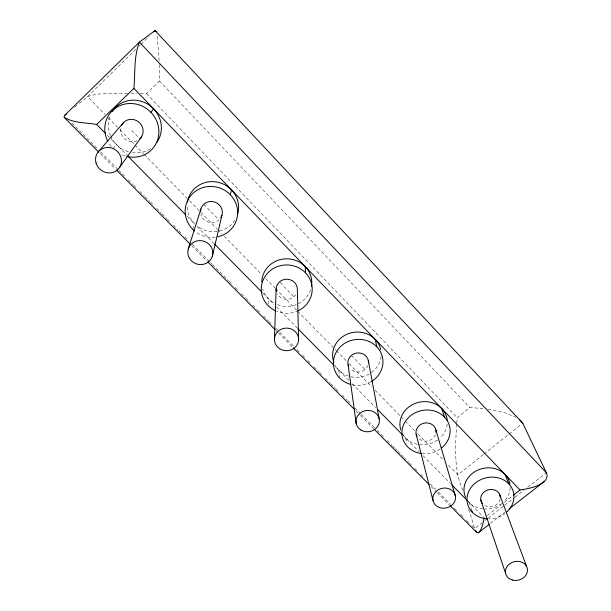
<?xml version="1.0" encoding="UTF-8"?>
<svg xmlns="http://www.w3.org/2000/svg" width="611" height="611" viewBox="0 0 611 611"><rect width="100%" height="100%" fill="white"/><g stroke="black" fill="none" stroke-linecap="round" stroke-linejoin="round"><path stroke-width="0.46" stroke-dasharray="3.06 2.29" d="M268.252 303.965L268.527 298.863M456.677 424.179C455.378 446.297 453.645 469.416 462.756 490.305M456.738 423.362L457.242 417.741L469.859 407.514L484.569 408.706M192.694 229.285L194.481 223.718A25.876 24.898 21.6 0 1 187.111 206.739M113.02 148.633L116.38 144.463M135.726 49.445L87.533 96.622L78.17 104.313M139.056 46.192L140.393 44.886M141.057 44.236L149.046 36.416M140.438 93.399L146.449 93.628L159.502 81.042L159.257 64.682M74.565 107.276L77.444 104.909M483.263 454.637L457.922 474.808L447.244 463.909M484.011 454.049L521.275 424.385M487.295 515.524L501.425 504.495M504.403 502.173L512.583 495.788M472.013 525.872L474.701 528.576L482.163 522.756M485.149 520.435L487.395 518.686M488.136 518.105L503.815 505.885M504.564 505.305L514.271 497.736M515.02 497.155L523.978 490.175M527.705 487.265L546.371 472.715M490.358 523.444L504.686 512.301M127.691 93.147C114.379 93.697 100.273 92.162 87.533 96.622L104.886 114.333M131.052 93.178L137.009 93.3M487.975 409.141L504.335 412.646L515.867 417.206M71.877 123.01L98.104 149.412M100.792 152.124L118.282 169.728M118.954 170.408L121.642 173.112M122.315 173.791L125.675 177.175M128.371 179.886L133.076 184.621M133.748 185.301L137.108 188.684M139.797 191.396L144.509 196.131M145.181 196.811L149.886 201.554M150.558 202.226L153.919 205.617M156.615 208.32L161.319 213.063M161.991 213.735L166.696 218.478M167.368 219.158L170.736 222.541M173.425 225.245L178.129 229.988M178.802 230.668L181.498 233.371M184.858 236.755L188.219 240.146M192.251 244.209L211.757 263.845M212.429 264.517L228.567 280.77M229.24 281.442L232.6 284.833M235.296 287.537L238.657 290.928M241.345 293.631L245.378 297.694M246.05 298.374L250.09 302.437M252.778 305.141L256.811 309.204M257.483 309.884L260.851 313.267M263.54 315.979L268.244 320.714M268.916 321.394L272.277 324.777M275.645 328.16L279.006 331.552M279.678 332.224L293.799 346.445M297.16 349.828L299.176 351.86M302.544 355.243L305.233 357.954M307.921 360.666L311.282 364.049M313.978 366.76L318.682 371.496M319.354 372.175L322.715 375.559M325.403 378.27L330.116 383.005M330.788 383.685L335.492 388.42M336.165 389.1L339.533 392.483M342.221 395.195L346.926 399.93M347.598 400.61L350.958 403.993M354.999 408.056L360.375 413.471M361.048 414.151L374.497 427.692M377.186 430.404L380.554 433.787M381.226 434.467L384.586 437.85M387.275 440.562L391.979 445.297M392.659 445.977L394.675 448.008M395.348 448.68L397.364 450.712M398.036 451.392L400.724 454.103M401.396 454.775L403.413 456.807M404.085 457.486L408.797 462.222M409.469 462.901L411.486 464.933M414.846 468.316L416.862 470.348M420.903 474.411L422.919 476.443M430.312 483.889L435.696 489.304M438.385 492.015L450.49 504.205M454.523 508.268L457.883 511.651M460.579 514.363L463.94 517.746M466.628 520.45L469.317 523.161M100.257 153.697L115.051 168.575M191.709 245.698L207.175 261.264M275.76 330.261L277.776 332.292M278.448 332.972L292.57 347.178M355.778 410.768L359.81 414.831M360.482 415.503L373.26 428.357M431.083 486.539L436.46 491.954M437.132 492.626L449.238 504.801M107.185 135.13L110.469 138.46M111.126 139.132L127.065 155.301M187.142 216.271L194.481 223.718M197.154 226.429L213.827 243.354M262.524 292.768L273.881 304.293M276.562 307.012L297.313 328.076M335.477 366.799L348.85 380.37M352.188 383.761L375.582 407.491M402.977 435.299L419.039 451.598M423.056 455.676L450.506 483.53M467.919 501.196L483.668 517.181M108.223 117.74L117.564 127.287M120.237 130.006L134.252 144.318M134.916 144.998L143.593 153.857M144.257 154.537L186.974 198.155M189.639 200.874L217.004 228.812M217.669 229.499L221.671 233.585M224.344 236.312L261.714 274.469M265.716 278.563L275.065 288.102M275.729 288.782L297.083 310.587M297.756 311.266L335.79 350.111M336.462 350.79L346.468 361.009M349.141 363.736L371.832 386.908M375.169 390.314L400.526 416.206M401.198 416.885L404.528 420.292M405.2 420.979L414.541 430.518M417.878 433.925L443.907 460.503M131.869 130.571L139.277 138.17M203.791 204.288L219.021 219.899A10.983 10.555 20.9 0 1 200.828 214.438M280.174 282.58L293.952 296.702M351.317 355.503L365.019 369.54M146.449 93.628L457.242 417.741M159.502 81.042L469.859 407.514M469.256 502.555L471.799 510.575M468.729 509.437L474.701 528.576M405.651 438.011L406.888 443.357M157.279 36.316L159.15 61.001M338.822 370.197L339.632 377.231M150.421 148.664A27.144 25.746 41.7 0 1 132.541 152.635M128.295 151.704A27.144 25.746 41.7 0 1 110.874 136.543M110.515 135.734A27.144 25.746 41.7 0 1 110.179 115.54M510.17 487.425A23.294 20.377 -15.1 0 1 504.113 501.234M501.608 503.479A23.294 20.377 -15.1 0 1 484.775 508.971M483.08 508.871A23.294 20.377 -15.1 0 1 468.049 501.211M447.221 424.11A23.814 21.454 -12.9 0 1 440.187 437.919M437.507 440.088A23.814 21.454 -12.9 0 1 418.252 444.418M417.397 444.258A23.814 21.454 -12.9 0 1 402.267 433.459M381.127 356.534A24.371 22.599 -8.7 0 1 370.106 373.443M369.334 373.901A24.371 22.599 -8.7 0 1 349.309 376.345M348.461 376.093A24.371 22.599 -8.7 0 1 335.24 365.416M310.609 289.82A25.013 23.791 0.8 0 1 275.156 303.659M273.552 302.781A25.013 23.791 0.8 0 1 262.654 288.888M234.861 220.189A25.876 24.898 21.6 0 1 219.112 231.088M217.249 231.424A25.876 24.898 21.6 0 1 196.979 225.955M136.94 140.782A11.533 10.929 41.1 0 1 124.804 138.88A11.533 10.929 41.1 0 1 120.932 127.203M125.171 155.996A27.678 26.227 41.1 0 1 121.833 154.743M111.217 146.625A27.678 26.227 41.1 0 1 108.643 142.936M367.967 365.347A10.341 9.562 -8.7 0 1 350.477 369.044M435.46 434.711A10.097 9.073 -12.8 0 1 418.367 438.263M500.111 499.179A9.875 8.607 -15 0 1 484.783 505.518M370.793 381.867A24.814 22.951 -8.7 0 1 352.165 384.793M440.126 449.024A24.234 21.767 -12.8 0 1 422.3 453.66M505.266 513.286A23.699 20.659 -15 0 1 488.999 518.869M215.293 237.19A26.365 25.334 20.9 0 1 195.245 231.554M295.724 294.685A10.616 10.074 0.6 0 1 277.379 294.013M298.565 310.571A25.479 24.188 0.6 0 1 276.63 311.32"/><path stroke-width="0.92" d="M274.423 339.029L276.141 288.934M509.039 508.925L544.149 481.621C546.677 479.482 547.975 475.793 546.371 472.715L139.415 42.144L64.483 115.563L63.956 117.06C73.297 123.323 85.884 122.483 96.668 124.453L133.908 88.374C135.291 73.083 133.71 56.571 139.415 42.144L155.034 30.55L156.202 31.589M230.339 194.779L231.439 189.815M484.317 517.845C482.843 522.863 482.438 529.004 478.405 532.739L476.809 532.54L449.91 505.48M212.338 256.215L221.93 215.278M188.234 249.082L200.897 208.947M119.832 167.078L141.668 136.574M150.909 112.332L153.575 108.827M99.165 150.841L123.796 122.299M153.705 31.856L155.034 30.55L522.764 423.202L546.371 472.715M64.483 115.563L66.645 113.783M513.324 495.216L520.022 489.991C528.393 488.64 537.375 487.127 544.149 481.621M478.405 532.739L488.976 524.521M519.373 419.398L522.764 423.202M64.621 117.839L98.913 152.345M116.396 169.934L190.365 244.347M207.847 261.936L275.087 329.589M293.242 347.85L354.426 409.416M373.932 429.037L429.067 484.508M96.668 124.453L105.207 133.129M127.73 155.981L185.805 214.912M214.499 244.026L261.859 292.089M297.985 328.756L334.141 365.439M377.583 409.53L402.305 434.62M451.85 484.89L467.247 500.516M133.908 88.374L520.022 489.991M476.809 532.54L475.358 530.371M505.037 474.403L508.787 483.805M499.439 494.039L526.583 566.382M480.826 500.126L505.534 573.118M441.745 408.576L444.472 417.046M471.799 510.575L472.364 512.362M435.895 429.999L455.394 495.88A11.433 10.028 -12.2 0 1 440.264 507.787A11.433 10.028 -12.2 0 1 436.903 490.748A11.433 10.028 -12.2 0 1 455.394 495.88M416.129 434.108L432.993 500.47M375.223 339.38L376.811 346.811M368.303 360.398L379.171 418.749M348.079 364.675L356.19 423.545M305.217 266.556L305.531 272.827M298.611 339.876A12.105 11.304 -0.1 0 0 280.907 329.398A12.105 11.304 -0.1 0 0 280.037 348.957A12.105 11.304 -0.1 0 0 298.611 339.876L297.358 289.721A10.616 10.074 0.6 0 0 285.765 279.258A10.616 10.074 0.6 0 0 276.409 291.554M465.666 497.43A23.294 20.377 -15.1 0 1 480.88 468.973A23.294 20.377 -15.1 0 1 509.895 483.859M112.111 111.767A27.144 25.746 41.7 0 1 149.031 104.993A27.144 25.746 41.7 0 1 156.966 142.241M187.417 202.088A25.876 24.898 21.6 0 1 218.478 182.376A25.876 24.898 21.6 0 1 237.557 214.301M261.768 281.854A25.013 23.791 0.8 0 1 289.11 258.919A25.013 23.791 0.8 0 1 311.473 286.36M333.843 362.331A24.371 22.599 -8.7 0 1 350.714 332.926A24.371 22.599 -8.7 0 1 380.798 349.805M400.801 430.014A23.814 21.454 -12.9 0 1 419.329 402.175A23.814 21.454 -12.9 0 1 447.221 420.345M121.39 125.835A11.533 10.929 41.1 0 1 138.033 121.505A11.533 10.929 41.1 0 1 139.896 138.804M107.788 141.37A27.678 26.227 41.1 0 1 124.98 104.038A27.678 26.227 41.1 0 1 158.875 130.815A27.678 26.227 41.1 0 1 126.882 156.462M348.591 366.264A10.341 9.562 -8.7 0 1 356.557 353.082A10.341 9.562 -8.7 0 1 368.486 362.888M416.939 436.33A10.097 9.073 -12.8 0 1 424.202 423.133A10.097 9.073 -12.8 0 1 436.017 432.367M482.407 503.51A9.875 8.607 -15 0 1 487.677 489.984A9.875 8.607 -15 0 1 500.287 497.675M350.409 384.357A24.814 22.951 -8.7 0 1 336.989 350.89A24.814 22.951 -8.7 0 1 375.452 345.513A24.814 22.951 -8.7 0 1 371.58 381.401M421.414 453.553A24.234 21.767 -12.8 0 1 403.955 423.942A24.234 21.767 -12.8 0 1 440.493 413.792A24.234 21.767 -12.8 0 1 441.532 447.962M487.28 518.823A23.699 20.659 -15 0 1 468.522 491.931A23.699 20.659 -15 0 1 503.571 479.895A23.699 20.659 -15 0 1 506.58 512.194M194.573 231.011A26.365 25.334 20.9 0 1 195.207 191.457A26.365 25.334 20.9 0 1 234.96 201.317A26.365 25.334 20.9 0 1 217.791 236.77M200.492 211.681A10.983 10.555 20.9 0 1 214.4 201.951A10.983 10.555 20.9 0 1 220.792 217.783M275.76 310.946A25.479 24.188 0.6 0 1 266.602 274.293A25.479 24.188 0.6 0 1 306.271 273.629A25.479 24.188 0.6 0 1 298.565 310.571M96.034 162.946A13.251 12.449 36.8 0 0 117.816 169.614A13.251 12.449 36.8 0 0 111.691 148.061A13.251 12.449 36.8 0 0 96.034 162.946M361.147 430.136A11.746 10.647 -8.3 0 0 379.37 421.521A11.746 10.647 -8.3 0 0 362.499 411.669A11.746 10.647 -8.3 0 0 361.147 430.136M512.408 580.038A11.143 9.455 -14.4 0 0 527.377 568.719A11.143 9.455 -14.4 0 0 509.566 563.907A11.143 9.455 -14.4 0 0 512.408 580.038M189.372 258.148A12.571 11.937 16.9 0 0 211.047 259.049A12.571 11.937 16.9 0 0 200.477 240.627A12.571 11.937 16.9 0 0 189.372 258.148"/></g></svg>
